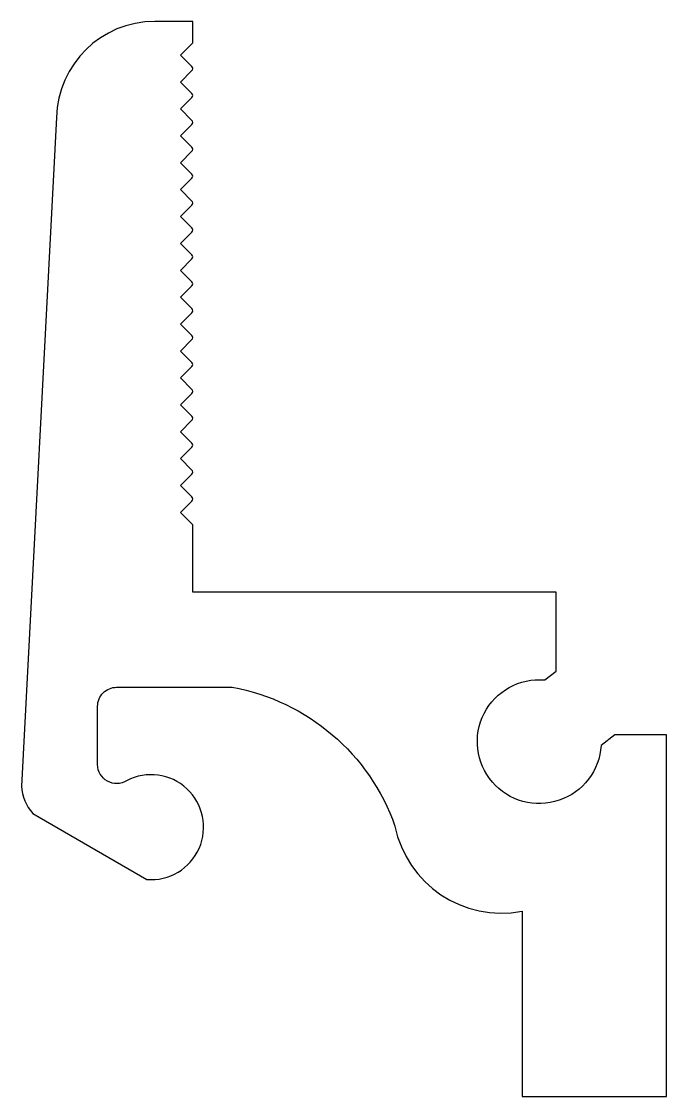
# Model space of a CAD drawing. Extents: x 942.7 to 976.6, y -33.8 to 22.7.
import ezdxf

# ---------------------------------------------------------------- set-up
doc = ezdxf.new("R2010")
doc.units = 0
doc.header["$LTSCALE"] = 15
doc.layers.get('0').update_dxf_attribs({"linetype": 'CONTINUOUS'})

msp = doc.modelspace()

# ---------------------------------------------------------------- linework, layer by layer
msp.add_lwpolyline([(951.621, 10.2, 0.414214), (951.621, 10.412), (951.02, 11.013), (951.621, 11.614, 0.414214), (951.621, 11.827), (951.02, 12.428), (951.621, 13.029, 0.414214), (951.621, 13.241), (951.02, 13.842), (951.621, 14.443, 0.414214), (951.621, 14.655), (951.02, 15.256), (951.621, 15.857, 0.414214), (951.621, 16.069), (951.02, 16.67), (951.621, 17.271, 0.414214), (951.621, 17.483), (951.02, 18.084), (951.621, 18.685, 0.414214), (951.621, 18.898), (951.02, 19.499), (951.621, 20.1, 0.414214), (951.621, 20.312), (951.02, 20.913), (951.665, 21.558), (951.665, 22.681), (949.665, 22.681, 0.40793), (944.507, 17.633), (942.665, -17.516, 0.184001), (943.267, -18.953), (949.258, -22.426, 1.330676), (948.191, -17.234, -0.585726), (946.665, -16.389), (946.665, -13.319, -0.414214), (947.665, -12.319), (953.742, -12.319, -0.269227), (962.291, -19.615, 0.412097), (968.973, -24.091), (968.973, -33.834), (976.565, -33.834), (976.565, -14.825), (974.686, -14.825), (973.854, -14.825), (973.129, -15.374, -2.460571), (970.162, -11.933), (970.762, -11.479), (970.762, -7.319), (951.665, -7.319), (951.665, -3.774), (951.02, -3.129), (951.621, -2.528, 0.414214), (951.621, -2.316), (951.02, -1.715), (951.621, -1.114, 0.414214), (951.621, -0.901), (951.02, -0.3), (951.621, 0.301, 0.414214), (951.621, 0.513), (951.02, 1.114), (951.621, 1.715, 0.414214), (951.621, 1.927), (951.02, 2.528), (951.621, 3.129, 0.414214), (951.621, 3.341), (951.02, 3.942), (951.621, 4.543, 0.414214), (951.621, 4.755), (951.02, 5.356), (951.621, 5.958, 0.414214), (951.621, 6.17), (951.02, 6.771), (951.621, 7.372, 0.414214), (951.621, 7.584), (951.02, 8.185), (951.621, 8.786, 0.414214), (951.621, 8.998), (951.02, 9.599)], format="xyb", close=True)

doc.saveas('drawing.dxf')
